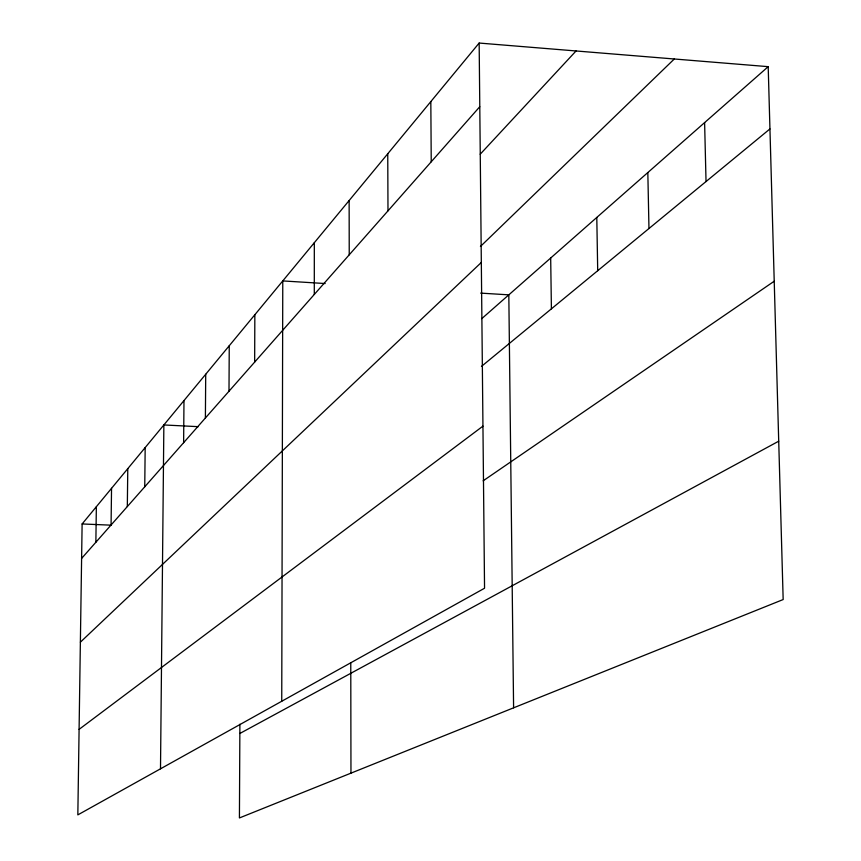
<?xml version="1.0" encoding="UTF-8"?>
<svg xmlns="http://www.w3.org/2000/svg" width="861" height="861" viewBox="0 0 861 861"><rect width="100%" height="100%" fill="white"/><g stroke="black" fill="none" stroke-linecap="round" stroke-linejoin="round"><path stroke-width="1.29" d="M314.297 294.451L314.319 242.705M281.741 701.263L282.774 280.923L325.157 283.538M254.652 362.115L254.845 314.739M228.994 391.217L229.252 345.745M239.896 724.209L239.423 817.95L783.166 599.547L768.195 66.663L479.157 43.05L82.118 523.962L77.834 814.883L484.549 588.235L479.157 43.05M205.392 417.994L205.714 374.255M183.619 442.694L183.985 400.58M144.745 486.799L145.175 447.591M160.501 768.819L163.859 424.957L198.245 426.669M111.069 525.006L111.543 488.316M127.32 506.559L127.783 468.653M95.862 542.247L96.357 506.72M81.612 558.423L479.781 106.71M480.19 154.227L576.052 50.971M480.427 246.494L674.303 58.989M80.385 642.177L481.331 262.454M481.74 318.667L768.195 66.663M481.45 366.42L769.938 128.935M79.094 729.364L482.946 426.141M483.139 480.825L774.222 281.224M239.842 733.486L778.71 441.198M82.118 523.962L111.177 525.167M480.675 293.117L508.819 294.849L513.597 707.817M704.61 122.596L706.031 181.542M647.827 172.555L648.968 228.52M596.791 217.446L597.706 270.72M550.685 258.009L551.406 308.83M430.823 101.598L431.232 161.793M387.751 153.764L387.988 210.848M350.771 662.615L350.965 773.146M349.135 200.538L349.232 254.824"/></g></svg>
